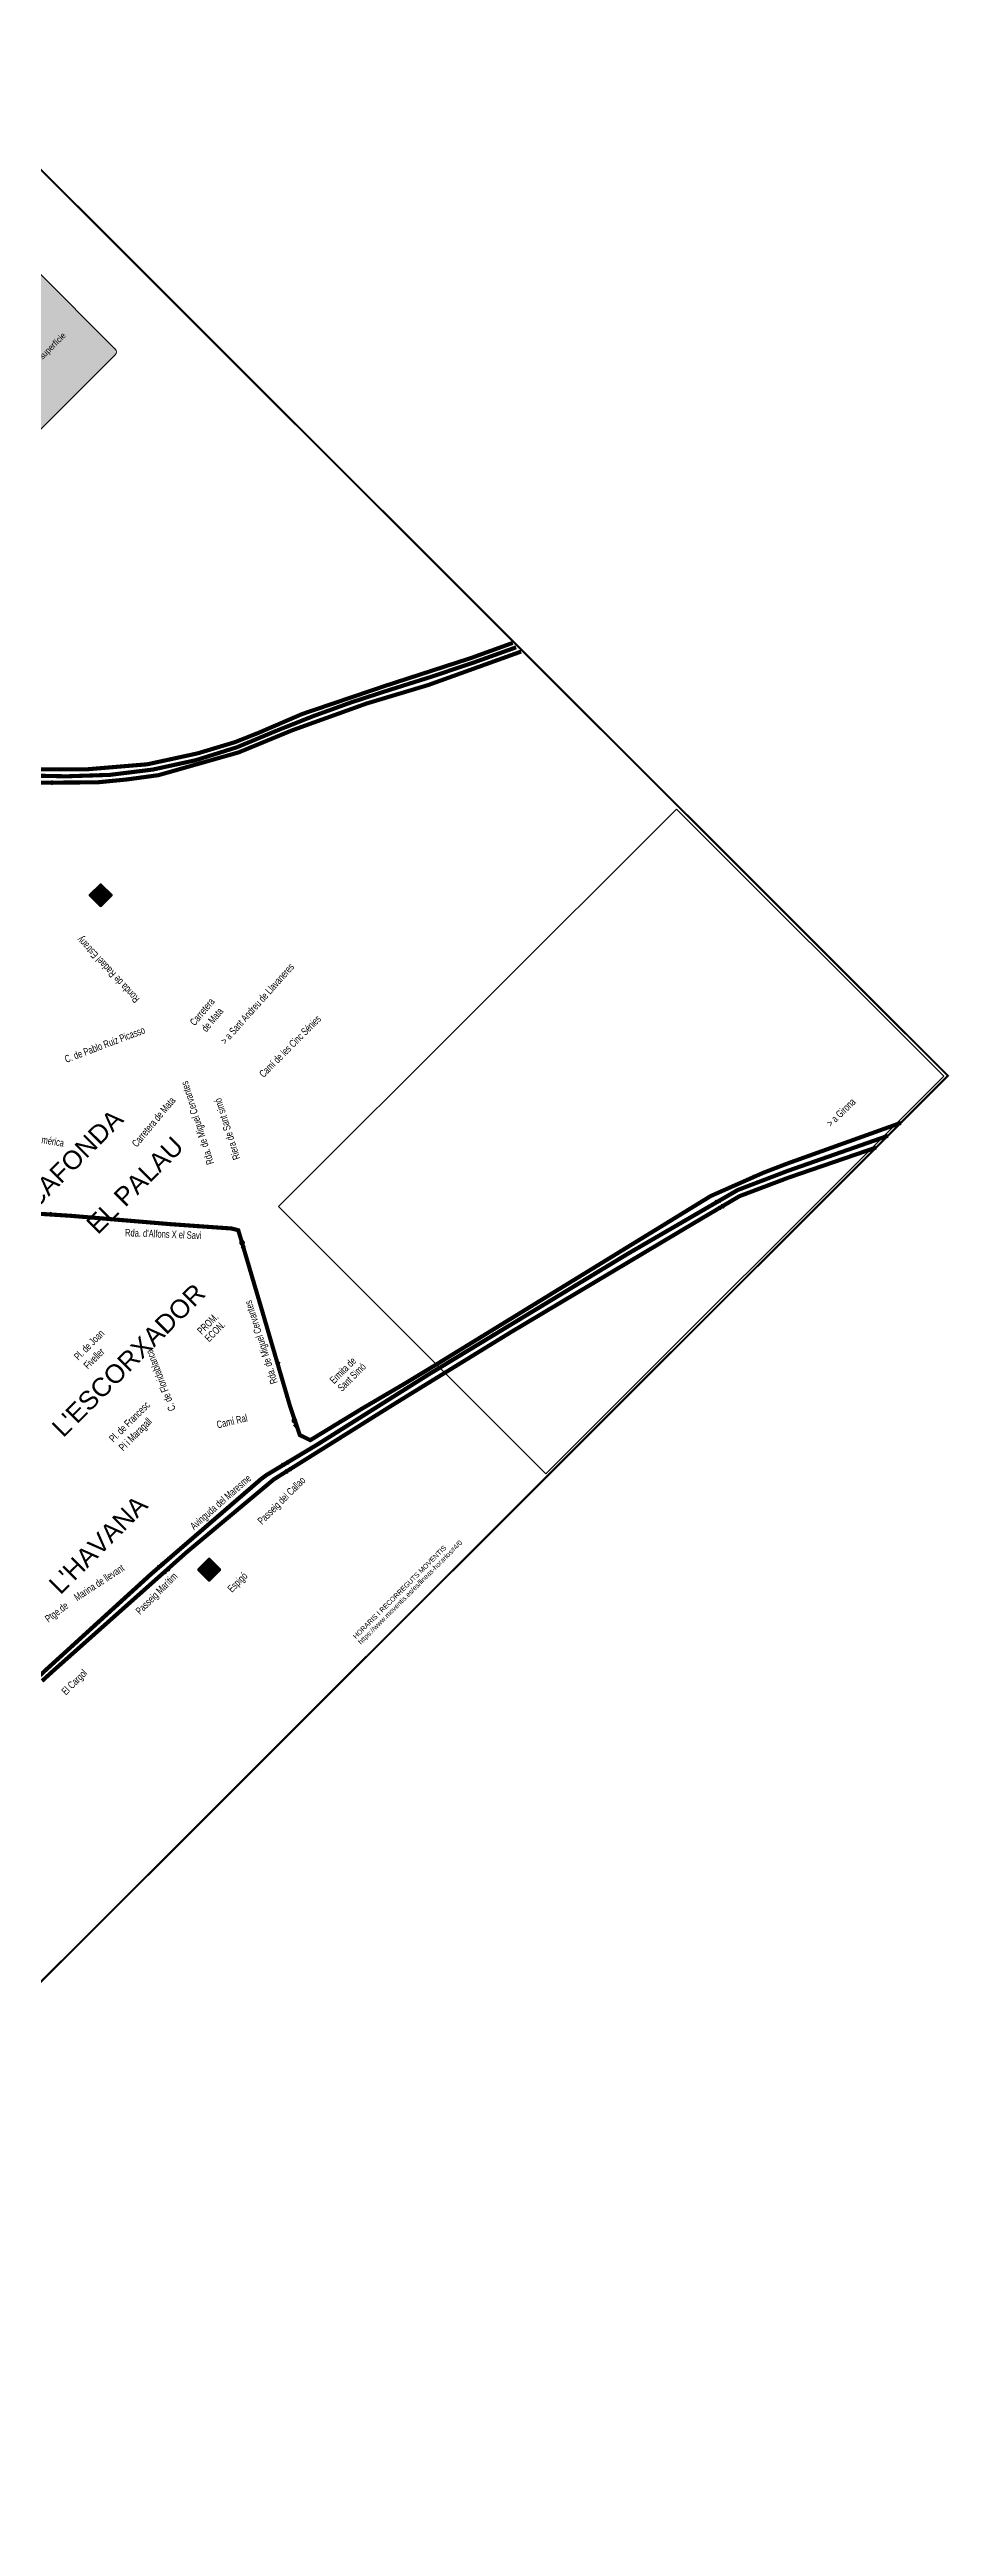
# Model space of a CAD drawing. Extents: x 449796 to 456316, y 4596501 to 4602531.
# Drawn here: x 454127 to 456316, y 4596501 to 4602531 of the extents above; entities that cross this region are included whole.
import ezdxf
from ezdxf.enums import TextEntityAlignment as Align

# ---------------------------------------------------------------- set-up
doc = ezdxf.new("R2010")
doc.units = 0
doc.linetypes.add('TRAZOSX2', pattern=[38.1, 25.4, -12.7])
doc.layers.get('0').update_dxf_attribs({"linetype": 'CONTINUOUS', "lineweight": 0})
for name, color, linetype, lineweight in [('DIRECCIONS-PARADES', 7, 'CONTINUOUS', 0), ('L-603', 33, 'CONTINUOUS', 0), ('L-605', 82, 'CONTINUOUS', 0), ('L-656', 33, 'CONTINUOUS', 0), ('L-APARCAMENTGRATUIT', 7, 'CONTINUOUS', 0), ('L-APARCAMENTPAGAMENT', 7, 'CONTINUOUS', 0), ('L-C20', 25, 'CONTINUOUS', 0), ('L-ESTACIOTREN', 10, 'CONTINUOUS', 0), ('L-N82', 82, 'CONTINUOUS', 0), ('L-PARADABUS', 7, 'CONTINUOUS', 0), ('L-RECORREGUTBUS', 7, 'CONTINUOUS', 0), ('LOGO-MATARO', 7, 'CONTINUOUS', 0)]:
    doc.layers.add(name, color=color, linetype=linetype, lineweight=lineweight)
doc.styles.add('ARAIALN', font='arial.ttf', dxfattribs={"width": 0.8, "height": 18})
doc.styles.add('ARIAL', font='arial.ttf')
picture_1 = doc.add_image_def('image1.jpg', size_in_pixel=(2613, 1756))

# ---------------------------------------------------------------- blocks, each defined once
blk = doc.blocks.new('DIRECCIO')
at = {"layer": 'DIRECCIONS-PARADES', "linetype": 'TRAZOSX2', "extrusion": (-1.22257e-16, 7.05676e-18, -1)}
blk.add_hatch(color=0, dxfattribs=at).paths.add_polyline_path([(-0.6, 10), (0, 0), (9.7, 5.6)])
at = {"layer": 'DIRECCIONS-PARADES', "color": 0, "linetype": 'TRAZOSX2', "extrusion": (-1.22257e-16, 7.05676e-18, -1)}
for p, q in [((0.6, 10), (-9.7, 5.6)), ((-9.7, 5.6), (0, 0))]:
    blk.add_line(p, q, dxfattribs=at)
at = {"layer": 'DIRECCIONS-PARADES', "linetype": 'TRAZOSX2', "extrusion": (-1.22257e-16, 7.05676e-18, -1)}
blk.add_line((0, 0), (0.6, 10), dxfattribs=at)
blk = doc.blocks.new('PGRATIS')
at = {"layer": 'L-APARCAMENTGRATUIT', "linetype": 'TRAZOSX2'}
h = blk.add_hatch(color=150, dxfattribs=at)
edge = h.paths.add_edge_path()
edge.add_line((0, 0.7), (0, 37.2))
edge.add_arc((2, 37.2), 2.03, 90, 180, ccw=False)
edge.add_line((2, 39.3), (38.6, 39.3))
edge.add_arc((38.6, 37.2), 2.03, 0, 90, ccw=False)
edge.add_line((40.6, 37.2), (40.6, 0.7))
edge.add_arc((38.6, 0.7), 2.03, 270, 360, ccw=False)
edge.add_line((38.6, -1.3), (2, -1.3))
edge.add_arc((2, 0.7), 2.03, 180, 270, ccw=False)
edge = h.paths.add_edge_path(flags=16)
edge.add_line((1.5, 0.7), (1.5, 37.2))
edge.add_arc((2, 37.2), 0.53, 90, 180, ccw=False)
edge.add_line((2, 37.8), (38.6, 37.8))
edge.add_arc((38.6, 37.2), 0.53, 0, 90, ccw=False)
edge.add_line((39.1, 37.2), (39.1, 0.7))
edge.add_arc((38.6, 0.7), 0.53, -90, 0, ccw=False)
edge.add_line((38.6, 0.2), (2, 0.2))
edge.add_arc((2, 0.7), 0.53, 180, 270, ccw=False)
at = {"layer": 'L-APARCAMENTGRATUIT', "true_color": 0xffffff}
h = blk.add_hatch(color=7, dxfattribs=at)
h.paths.add_polyline_path([(2.1, 37.8, 0.414214), (1.6, 37.3), (1.6, 0.8, 0.414214), (2.1, 0.2), (38.7, 0.2, 0.414214), (39.2, 0.8), (39.2, 37.3, 0.414214), (38.7, 37.8)])
h.paths.add_polyline_path([(36.2, 34.8), (36.2, 3.2), (4.6, 3.2), (4.6, 34.8)], flags=16)
at = {"layer": 'L-APARCAMENTGRATUIT', "linetype": 'TRAZOSX2'}
blk.add_hatch(color=150, dxfattribs=at).paths.add_polyline_path([(4.5, 3.2), (4.5, 34.8), (36.1, 34.8), (36.1, 3.2)])
at = {"layer": 'L-APARCAMENTGRATUIT', "true_color": 0xffffff}
h = blk.add_hatch(color=7, dxfattribs=at)
edge = h.paths.add_edge_path(flags=16)
edge.add_arc((23.1, 24.4), 3.5, 30.7106, 49.30006, ccw=False)
edge.add_arc((23.1, 24.4), 3.5, 5.5925, 30.7106, ccw=False)
edge.add_arc((23.1, 24.4), 3.5, 0, 5.5925, ccw=False)
edge.add_arc((23.1, 24.4), 3.5, 351.10503, 360, ccw=False)
edge.add_arc((23.1, 24.4), 3.5, 330.2084, 351.10503, ccw=False)
edge.add_arc((23.1, 24.4), 3.5, 308.73551, 330.2084, ccw=False)
edge.add_arc((23.1, 24.4), 3.5, 299.62277, 308.73551, ccw=False)
edge.add_arc((23.1, 24.4), 3.5, 279.67049, 299.62278, ccw=False)
edge.add_arc((23.1, 24.4), 3.5, 270, 279.67049, ccw=False)
edge.add_line((23.1, 21), (16.2, 21))
edge.add_line((16.2, 21), (16.2, 27.9))
edge.add_line((16.2, 27.9), (23.1, 27.9))
edge.add_arc((23.1, 24.4), 3.5, 64.20137, 90, ccw=False)
edge.add_arc((23.1, 24.4), 3.5, 49.30006, 64.20137, ccw=False)
edge = h.paths.add_edge_path()
edge.add_arc((23.1, 24.4), 9.58, 307.6794, 313.64197)
edge.add_arc((23.1, 24.4), 9.58, 313.64197, 322.55041)
edge.add_arc((23.1, 24.4), 9.58, 322.55041, 329.79642)
edge.add_arc((23.1, 24.4), 9.58, 329.79642, 335.10705)
edge.add_arc((23.1, 24.4), 9.58, 335.10705, 339.25835)
edge.add_arc((23.1, 24.4), 9.58, 339.25835, 348.22686)
edge.add_arc((23.1, 24.4), 9.58, 348.22686, 353.65102)
edge.add_arc((23.1, 24.4), 9.58, 353.65102, 360)
edge.add_arc((23.1, 24.4), 9.58, 360, 365.66725)
edge.add_arc((23.1, 24.4), 9.58, 5.66725, 12.19324)
edge.add_arc((23.1, 24.4), 9.58, 12.19324, 19.52775)
edge.add_arc((23.1, 24.4), 9.58, 19.52775, 32.68364)
edge.add_arc((23.1, 24.4), 9.58, 32.68364, 38.02983)
edge.add_arc((23.1, 24.4), 9.58, 38.02983, 48.46557)
edge.add_arc((23.1, 24.4), 9.58, 48.46557, 55.56246)
edge.add_arc((23.1, 24.4), 9.58, 55.56246, 61.65458)
edge.add_arc((23.1, 24.4), 9.58, 61.65458, 71.82929)
edge.add_arc((23.1, 24.4), 9.58, 71.82929, 90)
edge.add_line((23.1, 34), (10.1, 34))
edge.add_line((10.1, 34), (10.1, 4.4))
edge.add_line((10.1, 4.4), (16.2, 4.4))
edge.add_line((16.2, 4.4), (16.2, 14.9))
edge.add_line((16.2, 14.9), (23.1, 14.9))
edge.add_arc((23.1, 24.4), 9.58, 270, 286.24276)
edge.add_arc((23.1, 24.4), 9.58, 286.24276, 293.50771)
edge.add_arc((23.1, 24.4), 9.58, 293.50771, 301.46318)
edge.add_arc((23.1, 24.4), 9.58, 301.46318, 307.6794)
at = {"layer": 'L-APARCAMENTGRATUIT', "color": 0}
for points in [[(0, 0.7), (0, 37.2, -0.414214), (2, 39.3), (38.6, 39.3, -0.414214), (40.6, 37.2), (40.6, 0.7, -0.414214), (38.6, -1.3), (2, -1.3, -0.414214)], [(1.5, 0.7), (1.5, 37.2, -0.414214), (2, 37.8), (38.6, 37.8, -0.414214), (39.1, 37.2), (39.1, 0.7, -0.414214), (38.6, 0.2), (2, 0.2, -0.414214)], [(29, 16.9, 0.026022), (29.7, 17.5, 0.03889), (30.7, 18.6, 0.031627), (31.4, 19.6, 0.023176), (31.8, 20.4, 0.018115), (32.1, 21.1, 0.039152), (32.5, 22.5, 0.023672), (32.6, 23.4, 0.02771), (32.7, 24.4, 0.024733), (32.6, 25.4, 0.028483), (32.5, 26.5, 0.032014), (32.1, 27.7, 0.057467), (31.2, 29.6, 0.023331), (30.6, 30.4, 0.045566), (29.4, 31.6, 0.030976), (28.5, 32.4, 0.026588), (27.6, 32.9, 0.044425), (26.1, 33.6, 0.079451), (23.1, 34), (10.1, 34), (10.1, 4.4), (16.2, 4.4), (16.2, 14.9), (23.1, 14.9, 0.070991), (25.8, 15.2, 0.03171), (26.9, 15.7, 0.034726), (28.1, 16.3, 0.02713)], [(25.4, 27.1, -0.08129), (26.1, 26.2, -0.110039), (26.6, 24.8, -0.024407), (26.6, 24.4, -0.038831), (26.5, 23.9, -0.091432), (26.1, 22.7, -0.093968), (25.3, 21.7, -0.039783), (24.8, 21.4, -0.087279), (23.7, 21, -0.042221), (23.1, 21), (16.2, 21), (16.2, 27.9), (23.1, 27.9, -0.113046), (24.6, 27.6, -0.065111)]]:
    blk.add_lwpolyline(points, format="xyb", close=True, dxfattribs=at)
blk.add_lwpolyline([(4.5, 3.2), (4.5, 34.8), (36.1, 34.8), (36.1, 3.2)], close=True, dxfattribs=at)
blk = doc.blocks.new('PARADA')
h = blk.add_hatch(color=7)
edge = h.paths.add_edge_path(flags=17)
edge.add_arc((-2.1, -1.3), 2.16, 0, 360)
edge = h.paths.add_edge_path()
edge.add_arc((-2.1, -1.3), 3.24, 0, 360)
blk.add_hatch(color=0).paths.add_polyline_path([(-0.4, 0.5, 1), (-3.9, -3.1, 1)])
at = {"color": 0}
blk.add_circle((-2.1, -1.3), 2.5, dxfattribs=at)

msp = doc.modelspace()

# ---------------------------------------------------------------- hatches: boundary and pattern name
at = {"layer": 'L-APARCAMENTGRATUIT'}
h = msp.add_hatch(color=250, dxfattribs=at)
h.paths.add_polyline_path([(453930.8, 4601643.3), (453966, 4601608.1), (454223.6, 4601865.8), (454188.4, 4601900.9)])
h.paths.add_polyline_path([(454250.6, 4601903.1), (454450.5, 4602103), (454429.7, 4602123.9), (454229.8, 4601924)], flags=9)
at = {"layer": 'L-APARCAMENTPAGAMENT'}
h = msp.add_hatch(color=250, dxfattribs=at)
h.paths.add_polyline_path([(453895.6, 4601678.5), (453930.8, 4601643.3), (454188.4, 4601900.9), (454153.2, 4601936.1)])
h.paths.add_polyline_path([(454215.5, 4601938.4), (454375.7, 4602098.6), (454355.1, 4602119.2), (454194.9, 4601959)], flags=9)
at = {"layer": 'L-ESTACIOTREN'}
h = msp.add_hatch(color=250, dxfattribs=at)
h.paths.add_polyline_path([(454258.8, 4601830.6), (454223.6, 4601865.8), (453966, 4601608.1), (454001.2, 4601572.9)])
h.paths.add_polyline_path([(454284, 4601873.5), (454376.4, 4601965.9), (454360.1, 4601982.1), (454267.7, 4601889.7)], flags=9)
at = {"layer": 'L-PARADABUS'}
h = msp.add_hatch(color=250, dxfattribs=at)
h.paths.add_polyline_path([(454153.2, 4601936.1), (454118.1, 4601971.3), (453860.4, 4601713.7), (453895.6, 4601678.5)])
h.paths.add_polyline_path([(454178.4, 4601979), (454286.4, 4602087), (454270.1, 4602103.3), (454162.1, 4601995.3)], flags=9)
at = {"layer": 'L-RECORREGUTBUS'}
h = msp.add_hatch(color=250, dxfattribs=at)
h.paths.add_polyline_path([(453825.2, 4601748.9), (453860.4, 4601713.7), (454118.1, 4601971.3), (454093.5, 4601995.9, 0.414214), (454072.3, 4601995.9)])
h.paths.add_polyline_path([(454146.1, 4602009.8), (454278.6, 4602142.2), (454257.9, 4602162.9), (454125.5, 4602030.5)], flags=9)
h = msp.add_hatch(color=250, dxfattribs=at)
h.paths.add_polyline_path([(454036.4, 4601537.5), (454001.2, 4601572.7), (454258.9, 4601830.4), (454283.5, 4601805.8, -0.414214), (454283.5, 4601784.6)])
h.paths.add_polyline_path([(454297.4, 4601858.4), (454429.8, 4601990.9), (454450.5, 4601970.2), (454318, 4601837.8)], flags=9)

# ---------------------------------------------------------------- linework, layer by layer
at = {"color": 250}
for p, q in [((454093.5, 4601995.9), (454286.9, 4601802.4)), ((454036.4, 4601537.7), (454286.9, 4601788.3))]:
    msp.add_line(p, q, dxfattribs=at)
at = {"const_width": 5}
msp.add_lwpolyline([(452783.8, 4596504.8), (456312, 4600033), (453817.1, 4602527.9), (450288.9, 4598999.8)], close=True, dxfattribs=at)
at = {"color": 250}
msp.add_arc((454279.9, 4601795.4), 10, 315, 45, dxfattribs=at)
at = {"layer": 'L-603', "linetype": 'TRAZOSX2', "ltscale": 0.4, "const_width": 10}
msp.add_lwpolyline([(455924.2, 4599785.1), (456137.4, 4599858.4)], dxfattribs=at)
at = {"layer": 'L-603', "const_width": 10}
msp.add_lwpolyline([(454108.9, 4598559.6), (454133.4, 4598582), (454459.8, 4598872.5), (454672.5, 4599050.4), (454968.5, 4599236), (455248.7, 4599408.6), (455686.6, 4599669.9), (455804.9, 4599739.9), (455924.2, 4599785.1)], dxfattribs=at)
at = {"layer": 'L-605', "linetype": 'TRAZOSX2', "ltscale": 0.4, "const_width": 10}
msp.add_lwpolyline([(455922.8, 4599801.7), (456165.9, 4599886.9)], dxfattribs=at)
at = {"layer": 'L-605', "const_width": 10}
msp.add_lwpolyline([(454101.3, 4598570.9), (454118, 4598586.3), (454373.3, 4598819.4), (454641.2, 4599051.1), (454654.4, 4599060.9), (454776.5, 4599134.2), (455048.8, 4599305.9), (455533.2, 4599599.7), (455800.6, 4599754.9), (455922.8, 4599801.7)], dxfattribs=at)
at = {"layer": 'L-656', "const_width": 10}
for points in [[(455253.6, 4601086.9), (455152.1, 4601050.1), (454944.2, 4600982.6), (454741.6, 4600913.8), (454634.8, 4600867.7), (454578.5, 4600845.4), (454487, 4600817.9), (454365.2, 4600791.4), (454218.9, 4600779.2), (454008.6, 4600779.4)], [(454067.8, 4600746.1), (454170.8, 4600747), (454243.1, 4600747.4), (454315.6, 4600754.5), (454392.1, 4600764.9), (454587.2, 4600820.4), (454717.7, 4600874.3), (454898, 4600939.3), (455048, 4600984.3), (455274, 4601065.8)]]:
    msp.add_lwpolyline(points, dxfattribs=at)
at = {"layer": 'L-C20'}
msp.add_lwpolyline([(452705.2, 4600542.4, 10, 10, 0.112463), (452855.6, 4600549.1, 10, 10, 0), (453076.9, 4600674.1, 10, 10, -0.132968), (453452.5, 4600788.4, 10, 10, -0.039509), (453762.3, 4600770.3, 10, 10, 0), (454168, 4600762.1, 10, 10, 0.113863), (454680.9, 4600873.8, 10, 10, -0.023728), (454953.5, 4600972.3, 10, 10, 0.014919), (455261.9, 4601076.2, 0, 0, 0)], format="xyseb", dxfattribs=at)
at = {"layer": 'L-C20', "linetype": 'TRAZOSX2', "ltscale": 0.4, "const_width": 10}
msp.add_lwpolyline([(455921.1, 4599819.3), (456197.4, 4599918.4)], dxfattribs=at)
at = {"layer": 'L-C20', "const_width": 10}
msp.add_lwpolyline([(454024.1, 4599702.1), (454179.3, 4599692.1), (454423.5, 4599671.6), (454569.9, 4599661.2), (454586.2, 4599657), (454642.7, 4599465.7), (454712.2, 4599228), (454735.9, 4599158.3), (454761.2, 4599145.9), (454886.3, 4599222.2), (454990.7, 4599283.5), (455054.7, 4599322.2), (455735.3, 4599740.4), (455863.7, 4599797.2), (455921.1, 4599819.3)], dxfattribs=at)
at = {"layer": 'L-N82', "linetype": 'TRAZOSX2', "ltscale": 0.4, "const_width": 10}
msp.add_lwpolyline([(455922.8, 4599801.7), (456165.9, 4599886.9)], dxfattribs=at)
at = {"layer": 'L-N82', "const_width": 10}
msp.add_lwpolyline([(454100.1, 4598569.7), (454120.2, 4598588.4), (454374, 4598819.7), (454641.9, 4599051.3), (454655.1, 4599061.2), (454777.3, 4599134.5), (455049.5, 4599306.1), (455534, 4599599.9), (455801.3, 4599755.2), (455923.6, 4599802)], dxfattribs=at)

# ---------------------------------------------------------------- block references
at = {"layer": 'L-603', "color": 7, "linetype": 'TRAZOSX2', "true_color": 0xffffff}
for p, rotation in [((455759.9, 4599707.2), 33.11613754371205), ((455760.7, 4599719.5), 214.0500141231421), ((454706.8, 4599065.9), 33.11613754371205), ((454709.5, 4599079.5), 214.0500141231421), ((454411, 4598821), 45.20302631568536), ((454411.3, 4598834.1), 224.9649980345984)]:
    msp.add_blockref('DIRECCIO', p, dxfattribs=dict(at, rotation=rotation))
at = {"layer": 'L-605', "color": 7, "linetype": 'TRAZOSX2', "true_color": 0xffffff}
for p, rotation in [((455752.9, 4599722), 36.87341777020515), ((455753, 4599733), 218.0501892193554), ((454702.5, 4599095.5), 218.0501892193554), ((454698.4, 4599081.9), 36.87341777020515), ((454397, 4598834), 45.20302631568536), ((454398.1, 4598847.5), 224.9649980345984)]:
    msp.add_blockref('DIRECCIO', p, dxfattribs=dict(at, rotation=rotation))
at = {"layer": 'L-656', "color": 7, "true_color": 0xffffff, "rotation": 184.0815249736914}
msp.add_blockref('DIRECCIO', (454133, 4600751.7), dxfattribs=at)
at = {"layer": 'L-APARCAMENTGRATUIT', "rotation": 45.00000000000001}
for p in [(454250.6, 4600444.8), (454514.4, 4598802.9)]:
    msp.add_blockref('PGRATIS', p, dxfattribs=at)
at = {"layer": 'L-C20', "color": 7, "true_color": 0xffffff}
for p, rotation in [((454129.6, 4599700.6), 180.247699356382), ((454488, 4599672.1), 180.2476993563819), ((454602.9, 4599618.2), 107.8571673156082), ((454686.9, 4599335.9), 113.2481486001175), ((454730.2, 4599185.1), 107.8571673156082)]:
    msp.add_blockref('DIRECCIO', p, dxfattribs=dict(at, rotation=rotation))
at = {"layer": 'L-C20', "color": 7, "true_color": 0xffffff, "xscale": 2.16, "yscale": 2.16, "zscale": 2.16, "rotation": 25.66849623094994}
for p in [(454598.2, 4599631.1), (454725.4, 4599198)]:
    msp.add_blockref('PARADA', p, dxfattribs=at)
at = {"layer": 'L-N82', "color": 7, "linetype": 'TRAZOSX2', "true_color": 0xffffff}
for p, rotation in [((455752.9, 4599722), 36.87341777020515), ((455753, 4599733), 218.0501892193554), ((454702.5, 4599095.5), 218.0501892193554), ((454698.4, 4599081.9), 36.87341777020515), ((454397, 4598834), 45.20302631568536), ((454398.1, 4598847.5), 224.9649980345984)]:
    msp.add_blockref('DIRECCIO', p, dxfattribs=dict(at, rotation=rotation))

# ---------------------------------------------------------------- texts
at = {"color": 7, "true_color": 0xffffff, "style": 'ARAIALN', "width": 0.9}
msp.add_text('Aparcament gratuït de superfície', height=15, rotation=45, dxfattribs=at).set_placement((453974.7, 4601640.3))
at = {"color": 0, "style": 'ARAIALN', "width": 0.7}
for s, rotation, p in [('Ronda de Radael Estrany', 132.97532, (454347.7, 4600220.8)), ('> a Sant Andreu de Llavaneres', 48.23268, (454554.9, 4600108.1)), ('Carretera', 50.17949, (454480.4, 4600153.4)), (' de Mata', 50.17949, (454505.4, 4600134.4)), ('C. de Pablo Ruiz Picasso', 20.71366, (454168, 4600064.2)), ('Camí de les Cinc Sénies', 45.1952, (454647.7, 4600027.4)), ('Rda. de Miguel Cervantes', 107.71978, (454527.3, 4599820.2)), ('Carretera de Mata', 50.17949, (454339.4, 4599857.8)), ('Riera de Sant simó', 107.71978, (454591.3, 4599831.9)), ('> a Girona', 44.22801, (456027.6, 4599907.4)), ("Avinguda d'América", 350.61613, (454000.7, 4599886.6)), ("Rda. d'Alfons X el Savi", 357.74832, (454310.5, 4599642.5)), ('Rda. de Miguel Cervantes', 107.71978, (454682.3, 4599286.1)), ('Pl. de Joan', 45, (454197.2, 4599339)), ('PROM.', 45, (454496.9, 4599401.7)), ('ECON.', 45, (454515, 4599383.7)), ('Fiveller', 45, (454220.7, 4599317.6)), ('C. de Floridablanca', 111.24237, (454434.4, 4599220.9)), ('Ermita de', 45, (454819, 4599281.6)), ('Sant Simó', 45, (454838.4, 4599263.2)), ('Pl. de Francesc', 45, (454282.8, 4599139.6)), ('Pi i Maragall', 45, (454306.3, 4599118.2)), ('Camí Ral', 13.73349, (454535.8, 4599174.2)), ('Avinguda del Maresme', 41.32928, (454478.7, 4598926.6)), ('Passeig del Callao', 45, (454643.9, 4598939.3)), ('Marina de llevant', 33.20613, (454194.3, 4598753.6)), ('Passeig Marítim', 45, (454347.2, 4598719.9)), ('Espigó', 45, (454570.6, 4598774)), ('Ptge.de', 36.99461, (454124.5, 4598701.1)), ('El Cargol', 45, (454166.8, 4598523.9))]:
    msp.add_text(s, height=18, rotation=rotation, dxfattribs=at).set_placement(p)
at = {"style": 'ARIAL'}
for s, p in [('ROCAFONDA', (454026.1, 4599639.6)), ('EL PALAU', (454244.4, 4599644.7)), ("L'ESCORXADOR", (454160.3, 4599150.1)), ("L'HAVANA", (454153.2, 4598767.8))]:
    msp.add_text(s, height=45, rotation=45, dxfattribs=at).set_placement(p)
at = {"layer": 'L-603', "color": 0, "style": 'ARAIALN'}
for rotation, p in [(19.04728, (455847.6, 4599752.3)), (29.48139, (454751, 4599095.9))]:
    msp.add_text('L-603', height=8, rotation=rotation, dxfattribs=at).set_placement(p)
at = {"layer": 'L-C20', "color": 0, "style": 'ARAIALN'}
msp.add_text('C-20', height=8, rotation=19.04728, dxfattribs=at).set_placement((455837.1, 4599783.2))
at = {"layer": 'L-C20', "color": 7, "true_color": 0xffffff, "style": 'ARAIALN'}
for rotation, p in [(356.18022, (454445.5, 4599666)), (289.18067, (454664.7, 4599372.7))]:
    msp.add_text('C-20', height=8, rotation=rotation, dxfattribs=at).set_placement(p)
at = {"layer": 'L-N82', "color": 0, "style": 'ARAIALN'}
for rotation, p in [(19.04728, (455842.7, 4599767.8)), (30.7679, (454742.5, 4599109.7))]:
    msp.add_text('LN-82', height=8, rotation=rotation, dxfattribs=at).set_placement(p)
at = {"layer": 'LOGO-MATARO', "color": 170, "style": 'ARIAL', "width": 0.8}
for s, p in [('HORARIS I RECORREGUTS MOVENTIS', (454864, 4598669.9)), ('https://www.moventis.es/es/lineas-horarios#4/0', (454876.2, 4598656.2))]:
    msp.add_text(s, height=12, rotation=45, dxfattribs=at).set_placement(p, align=Align.TOP_LEFT)

# ---------------------------------------------------------------- pictures from other files: only their frames are drawn
image = msp.add_image(picture_1, insert=(455334.3, 4599064.3), size_in_units=(1368.6, 919.7), rotation=45)
image.dxf.flags = 7

doc.saveas('drawing.dxf')
